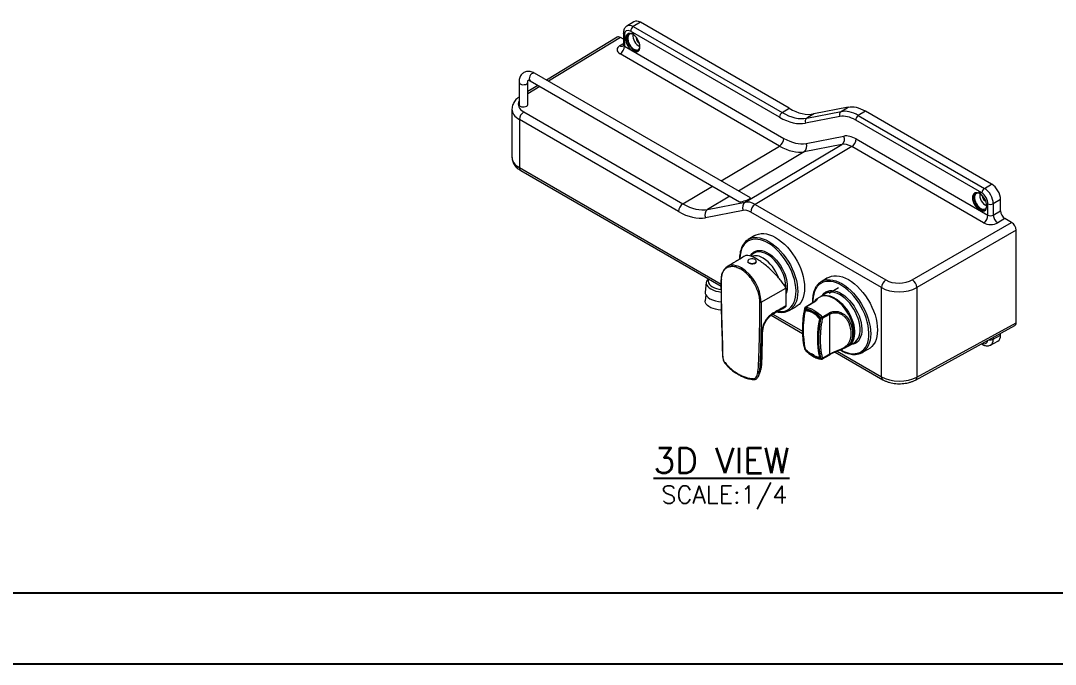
# Model space of a CAD drawing. Extents: x 14808 to 20058, y -13198 to -11680.
# Drawn here: x 18797.6 to 19003.3, y -13122.5 to -12994.7 of the extents above; entities that cross this region are included whole.
import ezdxf

# ---------------------------------------------------------------- set-up
doc = ezdxf.new("R2010")
doc.units = 0
doc.header["$LTSCALE"] = 7
doc.header["$MEASUREMENT"] = 0
doc.layers.get('0').update_dxf_attribs({"color": 2, "linetype": 'CONTINUOUS'})
doc.layers.add('D', color=2, linetype='CONTINUOUS')
doc.layers.add('TXT', color=4, linetype='CONTINUOUS')
doc.styles.add('GHS', font='romans', dxfattribs={"bigfont": 'ghs'})

# ---------------------------------------------------------------- blocks, each defined once
blk = doc.blocks.new('BORDER')
blk.add_line((0, 0), (1, 0))
blk = doc.blocks.new('A$C59467D83')
at = {"color": 7, "linetype": 'Continuous', "lineweight": 15}
for p, q in [((24.25, 71.9), (22.85, 71.04)), ((53.17, 52.94), (23.59, 70.01)), ((25.52, 71.78), (24.12, 70.93)), ((24.12, 70.93), (53.69, 53.86)), ((55.1, 54.7), (25.52, 71.78)), ((20.91, 68.83), (6.87, 60.29)), ((22.14, 68.43), (21.54, 68.77)), ((22.14, 69.61), (22.14, 67.35)), ((22.36, 69.3), (22.36, 67.03)), ((23.88, 69.66), (23.88, 69.46)), ((24.12, 69.39), (23.89, 69.47)), ((24.06, 69.66), (23.97, 69.71)), ((24.12, 69.39), (24.12, 69.59)), ((24.12, 69.39), (24.15, 69.41)), ((24.15, 69.31), (24.15, 69.51)), ((24.72, 68.59), (24.72, 68.77)), ((22.36, 67.03), (54.05, 48.73)), ((53.18, 47.21), (21.48, 65.51)), ((1.4, 59.89), (1.4, 55.36)), ((3.15, 55.38), (3.15, 59.89)), ((3.6, 60.16), (45.22, 36.13)), ((47.39, 36.9), (4.48, 61.67)), ((5.16, 59.26), (3.15, 58.03)), ((0, 54.52), (0, 44.96)), ((1.4, 55.42), (1.39, 55.39)), ((2.34, 54), (33.97, 35.74)), ((3.16, 55.4), (3.15, 55.42)), ((53.69, 53.86), (55.1, 54.7)), ((58.59, 52.74), (65.41, 54.05)), ((60.01, 53.59), (58.59, 52.74)), ((66.83, 54.9), (60.01, 53.59)), ((65.41, 54.05), (66.83, 54.9)), ((70.26, 54.12), (68.84, 53.27)), ((95.35, 39.64), (70.26, 54.12)), ((33.1, 34.21), (1.47, 52.47)), ((1.47, 52.47), (1.47, 42.93)), ((65.18, 53.07), (58.36, 51.76)), ((93.38, 37.89), (68.32, 52.36)), ((68.84, 53.27), (93.91, 38.81)), ((46.36, 36.06), (65.57, 47.54)), ((65.57, 47.54), (58.09, 46.09)), ((58.47, 47.73), (65.96, 49.17)), ((68.41, 48.61), (94.62, 33.48)), ((67.54, 47.09), (48.32, 35.62)), ((93.75, 31.96), (67.54, 47.09)), ((1.73, 42.36), (41.58, 19.35)), ((93.91, 38.81), (95.35, 39.64)), ((92.83, 38.03), (92.83, 37.83)), ((93.06, 37.75), (92.83, 37.83)), ((93, 38.03), (92.91, 38.08)), ((93.06, 37.96), (93.06, 37.75)), ((93.09, 37.77), (93.06, 37.75)), ((93.09, 37.68), (93.09, 37.88)), ((38.87, 34.62), (46.36, 36.06)), ((48.32, 35.62), (74.31, 20.61)), ((94.19, 36.22), (94.04, 36.31)), ((94.62, 33.48), (94.62, 35.75)), ((97.11, 36.58), (95.67, 35.74)), ((95.67, 35.74), (95.67, 33.5)), ((97.11, 34.33), (97.11, 36.58)), ((45.98, 34.43), (38.49, 32.98)), ((73.44, 19.09), (47.45, 34.09)), ((95.67, 33.5), (97.11, 34.33)), ((79.58, 20.63), (99.32, 32.03)), ((98, 32.8), (96.56, 31.97)), ((99.32, 32.03), (98, 32.8)), ((48.26, 29.43), (46.95, 28.63)), ((100.21, 30.5), (80.46, 19.1)), ((100.21, 12.13), (100.21, 30.5)), ((47.71, 25.58), (47.48, 25.32)), ((46.88, 24.31), (46.88, 24.24)), ((48.58, 24.26), (48.58, 24.31)), ((39.05, 20.82), (39, 20.39)), ((62.75, 21.06), (61.44, 20.26)), ((38.61, 20.11), (38.41, 18.17)), ((40.21, 19.09), (40.17, 19.06)), ((49.55, 16.2), (54.45, 18.98)), ((54.45, 18.98), (54.43, 15.46)), ((64.92, 19.02), (63.07, 17.93)), ((73.44, 1.39), (73.44, 19.09)), ((80.46, 19.1), (80.46, 1.32)), ((38.53, 17.64), (38.41, 16.45)), ((61.17, 17.22), (60.57, 16.87)), ((62.37, 17.92), (61.31, 17.3)), ((55.07, 14.55), (56.42, 15.29)), ((59.7, 15.98), (58.26, 15.15)), ((58.5, 14.66), (58.27, 14.53)), ((59.76, 16), (58.32, 15.17)), ((58.44, 14.67), (58.54, 14.66)), ((58.45, 14.68), (58.45, 14.68)), ((51.54, 13.61), (57.76, 10.01)), ((61.65, 13.25), (63.09, 14.08)), ((61.75, 13), (63.19, 13.83)), ((63.19, 5.86), (63.19, 13.83)), ((57.73, 10.99), (57.73, 10.44)), ((80.19, 0.74), (99.94, 11.55)), ((80.46, 1.32), (100.21, 12.13)), ((95.14, 7.69), (96.58, 8.48)), ((95.67, 8.84), (97.11, 9.63)), ((97.11, 9.63), (97.11, 10.01)), ((58.15, 6.93), (58.16, 6.9)), ((64.24, 6.27), (73.69, 0.81)), ((65.29, 6.7), (65.43, 6.6)), ((66.19, 7.12), (66.8, 7.47)), ((66.94, 7.55), (68.01, 8.16)), ((67.97, 8.14), (68.01, 8.16)), ((69.57, 6.18), (70.91, 6.92)), ((93.31, 7.92), (93.54, 7.79)), ((59.54, 5.86), (59.53, 5.86)), ((59.65, 5.92), (59.54, 5.86)), ((59.97, 5.71), (60.01, 5.58)), ((61.13, 5.21), (61.26, 5.29)), ((61.71, 4.92), (63.16, 5.76)), ((63.19, 5.86), (61.75, 5.03)), ((63.15, 5.75), (63.28, 5.82))]:
    blk.add_line(p, q, dxfattribs=at)
at = {"color": 8, "linetype": 'Continuous', "lineweight": 15}
for p, q in [((21.54, 68.77), (7.24, 60.08)), ((23.98, 69.71), (23.88, 69.66)), ((24.82, 68.64), (24.72, 68.59)), ((21.46, 67.15), (22.14, 67.56)), ((5.54, 59.04), (3.15, 57.59)), ((41.56, 40.27), (53.18, 47.21)), ((58.09, 46.09), (45, 38.28)), ((1.47, 42.93), (41.58, 19.77)), ((33.97, 35.74), (39.83, 39.24)), ((43.28, 37.25), (38.87, 34.62)), ((92.92, 38.08), (92.83, 38.03)), ((94.13, 36.37), (94.04, 36.31)), ((58.2, 14.52), (58.22, 14.64)), ((58.5, 14.66), (58.28, 14.54)), ((51.88, 13.83), (57.73, 10.45)), ((57.92, 12.38), (57.93, 12.58)), ((61.12, 12.89), (61.27, 12.98)), ((61.27, 12.95), (61.13, 12.87)), ((57.73, 10.45), (57.74, 10.45)), ((95.67, 9.22), (95.67, 8.84)), ((64.67, 6.45), (73.44, 1.39)), ((61.13, 5.22), (61.26, 5.29)), ((61.28, 5.26), (61.23, 5.27))]:
    blk.add_line(p, q, dxfattribs=at)
at = {"color": 7, "linetype": 'Continuous', "lineweight": 15, "flags": 128}
for points in [[(23.88, 69.46), (23.59, 69.56), (23.32, 69.59), (23.07, 69.53), (22.87, 69.39), (22.72, 69.18), (22.63, 68.9), (22.59, 68.58), (22.62, 68.22), (22.71, 67.84), (22.86, 67.46), (23.06, 67.08), (23.3, 66.74), (23.57, 66.44), (23.87, 66.2), (24.17, 66.03), (24.46, 65.93), (24.73, 65.92), (24.97, 65.98), (25.17, 66.12), (25.32, 66.34), (25.41, 66.61), (25.44, 66.94), (25.41, 67.3), (25.31, 67.68), (25.16, 68.07), (24.96, 68.44), (24.72, 68.78), (24.44, 69.07), (24.15, 69.31)], [(23.14, 69.55), (23.11, 69.52), (22.95, 69.31), (22.86, 69.04), (22.83, 68.71), (22.86, 68.35), (22.95, 67.97), (23.09, 67.59), (23.29, 67.22), (23.53, 66.88), (23.81, 66.58), (24.1, 66.34), (24.4, 66.17), (24.69, 66.07), (24.96, 66.05), (25.14, 66.09)], [(23.86, 69.47), (23.84, 69.48), (23.59, 69.49), (23.37, 69.41), (23.19, 69.26), (23.07, 69.04), (23.01, 68.77), (23.01, 68.44), (23.07, 68.09), (23.19, 67.73), (23.36, 67.38), (23.58, 67.05), (23.83, 66.76), (24.11, 66.53), (24.39, 66.37), (24.66, 66.29), (24.91, 66.28), (25.13, 66.36), (25.3, 66.51), (25.42, 66.73), (25.43, 66.75)], [(92.83, 37.83), (92.53, 37.93), (92.26, 37.95), (92.02, 37.89), (91.81, 37.75), (91.66, 37.54), (91.57, 37.27), (91.54, 36.95), (91.57, 36.59), (91.66, 36.21), (91.8, 35.82), (92, 35.45), (92.25, 35.11), (92.52, 34.81), (92.81, 34.57), (93.11, 34.4), (93.4, 34.3), (93.67, 34.28), (93.91, 34.35), (94.11, 34.49), (94.26, 34.7), (94.35, 34.98), (94.38, 35.3), (94.35, 35.67), (94.25, 36.05), (94.1, 36.43), (93.9, 36.8), (93.66, 37.14), (93.38, 37.44), (93.09, 37.68)], [(92.08, 37.92), (92.05, 37.88), (91.9, 37.67), (91.8, 37.4), (91.77, 37.08), (91.8, 36.72), (91.89, 36.34), (92.04, 35.96), (92.24, 35.58), (92.48, 35.24), (92.75, 34.94), (93.04, 34.7), (93.34, 34.53), (93.63, 34.44), (93.9, 34.42), (94.08, 34.46)], [(92.8, 37.84), (92.79, 37.84), (92.53, 37.85), (92.31, 37.78), (92.14, 37.63), (92.01, 37.41), (91.95, 37.13), (91.95, 36.81), (92.01, 36.46), (92.13, 36.1), (92.31, 35.74), (92.52, 35.41), (92.78, 35.13), (93.05, 34.9), (93.33, 34.74), (93.6, 34.65), (93.85, 34.65), (94.07, 34.72), (94.25, 34.88), (94.37, 35.1), (94.37, 35.12)], [(48.26, 29.43), (48.53, 29.57), (49, 29.74), (49.5, 29.83), (50.04, 29.83), (50.61, 29.76), (51.19, 29.6), (51.79, 29.36), (52.39, 29.05)], [(52.39, 29.05), (52.99, 28.67), (53.59, 28.21), (54.17, 27.7), (54.74, 27.12), (55.27, 26.49), (55.78, 25.82), (56.25, 25.11), (56.68, 24.37), (57.06, 23.61), (57.39, 22.83), (57.66, 22.05), (57.88, 21.28), (58.03, 20.51), (58.13, 19.77), (58.16, 19.06), (58.13, 18.38), (58.03, 17.74), (57.88, 17.16), (57.66, 16.63), (57.39, 16.17), (57.06, 15.77), (56.68, 15.45), (56.42, 15.29)], [(48.01, 23.88), (48.25, 23.96), (48.43, 24.08), (48.54, 24.22), (48.56, 24.38), (48.48, 24.53), (48.33, 24.66), (48.11, 24.76), (47.85, 24.81), (47.58, 24.8), (47.32, 24.75), (47.11, 24.65), (46.97, 24.52), (46.9, 24.36), (46.93, 24.21), (47.04, 24.06), (47.23, 23.95), (47.47, 23.88), (47.74, 23.85), (48.01, 23.88)], [(45.61, 23.02), (45.1, 23.28), (44.59, 23.45), (44.11, 23.54), (43.64, 23.55), (43.22, 23.46), (42.83, 23.29), (42.49, 23.04), (42.2, 22.71), (42.19, 22.7)], [(48.02, 23.85), (47.74, 23.82), (47.47, 23.85), (47.22, 23.92), (47.03, 24.04), (46.91, 24.18), (46.88, 24.31)], [(48.58, 24.31), (48.56, 24.2), (48.45, 24.05), (48.26, 23.93), (48.02, 23.85)], [(39.05, 20.81), (38.86, 20.63), (38.69, 20.39), (38.61, 20.12), (38.63, 19.85), (38.73, 19.58), (38.92, 19.31), (39.19, 19.06), (39.54, 18.83)], [(62.75, 21.06), (63.02, 21.2), (63.49, 21.37), (64, 21.46), (64.54, 21.46), (65.1, 21.39), (65.68, 21.23), (66.28, 21), (66.88, 20.68)], [(66.88, 20.68), (67.49, 20.3), (68.08, 19.85), (68.67, 19.33), (69.23, 18.75), (69.77, 18.13), (70.28, 17.45), (70.75, 16.74), (71.17, 16), (71.55, 15.24), (71.88, 14.47), (72.16, 13.69), (72.37, 12.91), (72.53, 12.15), (72.62, 11.4), (72.66, 10.69), (72.62, 10.01), (72.53, 9.37), (72.37, 8.79), (72.16, 8.26), (71.88, 7.8), (71.55, 7.41), (71.17, 7.08), (70.91, 6.92)], [(38.41, 18.17), (38.43, 17.92), (38.53, 17.64), (38.72, 17.37), (39, 17.12), (39.34, 16.89)], [(67.96, 10.05), (67.93, 10.64), (67.84, 11.26), (67.68, 11.9), (67.47, 12.55), (67.2, 13.19), (66.88, 13.82), (66.52, 14.42), (66.12, 14.99), (65.68, 15.52), (65.21, 16), (64.73, 16.43), (64.24, 16.79), (63.74, 17.07), (63.24, 17.29), (62.76, 17.42), (62.29, 17.48), (61.85, 17.45), (61.45, 17.35), (61.17, 17.22)], [(61.24, 17.26), (61.42, 17.36), (61.81, 17.5), (62.23, 17.57), (62.68, 17.55), (63.15, 17.46), (63.65, 17.28), (63.97, 17.13)], [(41.64, 14.62), (41.48, 14.63), (40.96, 14.69), (40.45, 14.79), (39.98, 14.93), (39.54, 15.1), (39.16, 15.31), (38.85, 15.55), (38.62, 15.8), (38.47, 16.07), (38.41, 16.33), (38.41, 16.45)], [(58.21, 14.9), (58.59, 14.86), (58.99, 14.75), (59.4, 14.59), (59.82, 14.38), (60.23, 14.12), (60.64, 13.8), (61.04, 13.44), (61.43, 13.04)], [(58.32, 15.17), (58.72, 15.12), (59.13, 15.02), (59.56, 14.85), (59.99, 14.63), (60.42, 14.36), (60.84, 14.03), (61.25, 13.66), (61.65, 13.25)], [(66.8, 7.47), (66.88, 7.53), (67.2, 7.79), (67.47, 8.12), (67.68, 8.52), (67.84, 8.98), (67.93, 9.49), (67.96, 10.05)], [(58.21, 6.83), (58.59, 6.43), (58.99, 6.08), (59.4, 5.76), (59.82, 5.5), (60.23, 5.28), (60.64, 5.12), (61.04, 5.02), (61.43, 4.97)]]:
    blk.add_lwpolyline(points, dxfattribs=at)
at = {"color": 8, "linetype": 'Continuous', "lineweight": 15, "flags": 128}
for points in [[(4.48, 61.67), (4.46, 61.68), (4.29, 61.71), (4.09, 61.65), (3.89, 61.52), (3.7, 61.32), (3.55, 61.07), (3.46, 60.81), (3.42, 60.56)], [(1.65, 59.54), (1.89, 59.44), (2.16, 59.39), (2.45, 59.4), (2.72, 59.46), (2.94, 59.57), (3.09, 59.71), (3.15, 59.87), (3.15, 59.89)], [(48.1, 29.02), (48.19, 29.03), (48.72, 29.03), (49.28, 28.96), (49.86, 28.8), (50.46, 28.57), (51.06, 28.26), (51.66, 27.88), (52.25, 27.42), (52.84, 26.91), (53.4, 26.33), (53.93, 25.71), (54.44, 25.04), (54.91, 24.33), (55.33, 23.6), (55.71, 22.84), (56.04, 22.07), (56.31, 21.29), (56.53, 20.52), (56.68, 19.75), (56.78, 19.01), (56.81, 18.3), (56.78, 17.63), (56.68, 16.99), (56.53, 16.41), (56.31, 15.89), (56.04, 15.43), (55.98, 15.34)], [(52.86, 14.36), (53.19, 14.33), (53.71, 14.34), (54.21, 14.44), (54.67, 14.61), (55.08, 14.86), (55.45, 15.19), (55.76, 15.59), (56.02, 16.06), (56.22, 16.58), (56.36, 17.17), (56.44, 17.8), (56.46, 18.48), (56.41, 19.19), (56.3, 19.92), (56.13, 20.68), (55.9, 21.44), (55.61, 22.21), (55.27, 22.96), (54.88, 23.7), (54.44, 24.42), (53.97, 25.1), (53.46, 25.75), (52.92, 26.34), (52.35, 26.88), (51.77, 27.36), (51.18, 27.77), (50.59, 28.12), (50, 28.38), (49.42, 28.57), (48.86, 28.68), (48.32, 28.71), (47.81, 28.66), (47.33, 28.53), (46.89, 28.31), (46.5, 28.02), (46.16, 27.66), (45.88, 27.23), (45.65, 26.73), (45.47, 26.17), (45.36, 25.56), (45.32, 24.91), (45.31, 24.81)], [(47.38, 25.37), (47.47, 25.55), (47.73, 25.88), (48.04, 26.15), (48.39, 26.34), (48.79, 26.46), (49.22, 26.49), (49.67, 26.44), (50.15, 26.31), (50.64, 26.1), (51.13, 25.81), (51.62, 25.46), (52.1, 25.04), (52.56, 24.56), (52.99, 24.03), (53.38, 23.46), (53.73, 22.86), (54.04, 22.24), (54.3, 21.61), (54.5, 20.97), (54.64, 20.34), (54.72, 19.74), (54.73, 19.16), (54.68, 18.62), (54.58, 18.13), (54.45, 17.79)], [(50.76, 25.69), (50.28, 25.93), (49.8, 26.1), (49.35, 26.18), (48.92, 26.18), (48.52, 26.11), (48.15, 25.95), (47.84, 25.71), (47.71, 25.58)], [(54.41, 18.87), (54.43, 19.32), (54.4, 19.89), (54.31, 20.49), (54.15, 21.11), (53.94, 21.73), (53.67, 22.35), (53.36, 22.95), (52.99, 23.52), (52.59, 24.06), (52.16, 24.56), (51.71, 25), (51.24, 25.38), (50.76, 25.69)], [(62.6, 20.65), (62.68, 20.66), (63.22, 20.67), (63.78, 20.59), (64.36, 20.44), (64.95, 20.2), (65.56, 19.89), (66.16, 19.51), (66.75, 19.06), (67.33, 18.54), (67.89, 17.97), (68.43, 17.34), (68.93, 16.67), (69.4, 15.96), (69.83, 15.23), (70.21, 14.47), (70.53, 13.7), (70.81, 12.92), (71.02, 12.15), (71.18, 11.39), (71.27, 10.65), (71.3, 9.93), (71.27, 9.26), (71.18, 8.63), (71.02, 8.05), (70.81, 7.52), (70.53, 7.06), (70.47, 6.98)], [(65.38, 6.72), (65.97, 6.41), (66.56, 6.18), (67.13, 6.03), (67.68, 5.96), (68.21, 5.98), (68.7, 6.07), (69.16, 6.24), (69.57, 6.49), (69.94, 6.82), (70.26, 7.22), (70.51, 7.69), (70.72, 8.22), (70.86, 8.8), (70.94, 9.43), (70.95, 10.11), (70.9, 10.82), (70.79, 11.55), (70.62, 12.31), (70.39, 13.07), (70.11, 13.84), (69.76, 14.6), (69.37, 15.34), (68.94, 16.05), (68.46, 16.74), (67.95, 17.38), (67.41, 17.97), (66.85, 18.51), (66.27, 18.99), (65.68, 19.41), (65.09, 19.75), (64.5, 20.02), (63.92, 20.21), (63.35, 20.32), (62.81, 20.34), (62.3, 20.29), (61.83, 20.16), (61.39, 19.94), (61, 19.65), (60.66, 19.29), (60.37, 18.86), (60.14, 18.36), (59.97, 17.8), (59.86, 17.19), (59.81, 16.54), (59.82, 16.09)], [(61.7, 17.53), (61.78, 17.64), (62.06, 17.97), (62.39, 18.23), (62.77, 18.41), (63.19, 18.51), (63.64, 18.53), (64.12, 18.46), (64.62, 18.32), (65.13, 18.1), (65.64, 17.8), (66.15, 17.44), (66.64, 17.01), (67.12, 16.52), (67.57, 15.98), (67.99, 15.39), (68.37, 14.77), (68.71, 14.13), (68.99, 13.47), (69.22, 12.81), (69.39, 12.16), (69.5, 11.51), (69.54, 10.9), (69.53, 10.31), (69.45, 9.77), (69.31, 9.29), (69.11, 8.86), (68.85, 8.49), (68.54, 8.2), (68.19, 7.98), (67.79, 7.84), (67.35, 7.78), (67.33, 7.78)], [(68.01, 8.16), (68.28, 8.34), (68.57, 8.64), (68.81, 9.01), (69, 9.44), (69.12, 9.93), (69.19, 10.46), (69.19, 11.04), (69.12, 11.65), (69, 12.28), (68.81, 12.93), (68.57, 13.57), (68.28, 14.21), (67.94, 14.83), (67.55, 15.42), (67.13, 15.98), (66.67, 16.48), (66.2, 16.94), (65.71, 17.33), (65.21, 17.66), (64.71, 17.91), (64.21, 18.08), (63.74, 18.18), (63.29, 18.19), (62.86, 18.13), (62.48, 17.98), (62.37, 17.92)], [(63.97, 17.13), (64.14, 17.03), (64.64, 16.71), (65.13, 16.32), (65.61, 15.86), (66.06, 15.36), (66.48, 14.8), (66.87, 14.21), (67.21, 13.6), (67.5, 12.96), (67.74, 12.32), (67.93, 11.67), (68.05, 11.04), (68.11, 10.43), (68.11, 9.86), (68.11, 9.81)], [(58.27, 14.51), (58.26, 14.51), (58.26, 14.51), (58.26, 14.51), (58.26, 14.52), (58.26, 14.52)], [(58.22, 6.97), (58.24, 6.96), (58.24, 6.96)], [(59.94, 5.72), (59.88, 5.75), (59.82, 5.78)]]:
    blk.add_lwpolyline(points, dxfattribs=at)
at = {"color": 7, "linetype": 'Continuous', "lineweight": 15}
for centre, radius, start, end in [((24.75, 69.96), 1.15, 123.074, 177.359), ((26.53, 69.2), 2.5, 175.1381, 244.0497), ((25.83, 68.62), 1.11, 181.7705, 242.8522), ((20.43, 67.12), 1.92, 303.074, 357.359), ((3.39, 52.38), 1.92, 123.074, 177.359), ((54.32, 52.89), 1.15, 123.074, 177.359), ((65.89, 53.43), 0.786, 126.9966, 206.7097), ((59.06, 52.11), 0.786, 126.9966, 206.7097), ((69.47, 52.31), 1.15, 123.074, 177.359), ((52.13, 48.82), 1.92, 303.074, 357.359), ((57.3, 47.14), 1.31, 306.9966, 26.7097), ((64.79, 48.58), 1.31, 306.9966, 26.7097), ((66.49, 48.7), 1.92, 303.074, 357.359), ((95.47, 37.57), 2.5, 175.1381, 244.0497), ((94.54, 37.84), 1.15, 123.074, 177.359), ((94.62, 37.25), 1.11, 176.9344, 238.436), ((35.02, 34.12), 1.92, 123.074, 177.359), ((47.15, 35.02), 1.31, 126.9966, 206.7097), ((49.37, 34), 1.92, 123.074, 177.359), ((95.15, 36.77), 1.15, 242.6452, 296.9219), ((39.66, 33.57), 1.31, 126.9966, 206.7097), ((92.7, 33.57), 1.92, 303.074, 357.359), ((97.64, 33.61), 1.97, 183.2901, 236.7099), ((48.42, 26.19), 2.84, 96.4313, 146.8129), ((41, 15.81), 8.55, 2.6055, 57.3945), ((62.91, 17.83), 2.84, 96.4313, 146.8129), ((75.36, 19), 1.92, 123.074, 177.359), ((78.5, 18.99), 1.97, 3.2901, 56.7099), ((40.33, 20.48), 1.33, 183.9698, 247.8291), ((42.09, 23.58), 5.39, 241.7927, 264.6787), ((42.05, 23.34), 4.66, 241.5262, 264.3055), ((41.92, 21.71), 5.46, 241.8691, 266.8151), ((53.7, 17.05), 2.85, 272.4902, 323.2071), ((77.3, 10.7), 19.42, 168.6395, 191.3605), ((77.33, 10.68), 19.44, 168.6395, 191.3605), ((58.48, 14.94), 0.276, 124.6919, 188.3097), ((58.29, 14.51), 0.025, 119.9973, 169.794), ((58.3, 14.51), 0.0283, 129.0639, 192.5813), ((57.47, 9.93), 4.93, 40.3501, 79.6554), ((59, 9.47), 9.02, 12.7117, 47.2829), ((77.15, 10.63), 19.32, 174.8177, 185.7505), ((80.16, 9.05), 19.44, 168.6395, 191.3605), ((80.17, 9.05), 19.42, 168.6395, 191.3605), ((61.15, 12.83), 0.0655, 114.518, 142.3302), ((61.12, 12.92), 0.0494, 241.1333, 282.9532), ((61.09, 12.87), 0.0388, 2.7952, 42.6961), ((62.06, 12.57), 0.787, 121.0075, 143.268), ((77.23, 10.62), 19.45, 179.1913, 180.8087), ((65.46, 9.76), 2.65, 302.5209, 1.1315), ((58.29, 6.86), 0.025, 192.8047, 226.5164), ((58.27, 6.86), 0.014, 194.2339, 242.6723), ((58.27, 6.85), 0.00339, 148.3245, 212.2056), ((62.12, 9.93), 4.93, 220.35, 259.6553), ((68.19, 8.68), 2.85, 272.4902, 323.2071), ((72.19, 9.08), 13.09, 193.6156, 194.17), ((59.48, 6.03), 0.0322, 244.3892, 310.5574), ((59.51, 6.01), 0.00878, 185.738, 236.3419), ((72.19, 9.07), 13.05, 193.6153, 194.2572), ((72.7, 8.78), 13.09, 193.6156, 194.17), ((61.11, 5.25), 0.0325, 244.2986, 309.9106), ((61.11, 5.23), 0.025, 263.3425, 299.9973), ((61.36, 5.14), 0.148, 125.6079, 209.1523)]:
    blk.add_arc(centre, radius, start, end, dxfattribs=at)
at = {"color": 8, "linetype": 'Continuous', "lineweight": 15}
for centre, radius, start, end in [((22.5, 69.64), 0.37, 185.0883, 246.2547), ((21.83, 67.64), 0.607, 233.3013, 296.9899), ((1.82, 59.92), 0.421, 184.2032, 247.1479), ((3.84, 60.5), 0.421, 172.8534, 235.8344), ((2.08, 42.87), 0.617, 173.7475, 234.9403), ((48.45, 22.87), 2.54, 54.8644, 108.2104), ((45.84, 18.61), 7.53, 19.2004, 57.2831), ((58.28, 14.53), 0.00914, 86.3889, 119.4303), ((58.46, 14.78), 0.103, 178.3597, 259.0612), ((58.03, 12.73), 0.174, 236.765, 257.7544), ((57.84, 11), 0.112, 181.4614, 239.3692), ((57.84, 10.45), 0.115, 182.8284, 238.659), ((58.01, 8.8), 0.126, 235.3503, 256.3397), ((95.15, 9.9), 1.19, 254.7993, 296.442), ((58.24, 6.82), 0.033, 158.819, 215.3708), ((93.7, 8.04), 0.301, 193.2203, 238.2953), ((59.95, 5.76), 0.0117, 193.7034, 242.0672), ((59.99, 5.71), 0.0141, 194.4762, 242.5532), ((61.11, 5.22), 0.0193, 207.1185, 261.5587), ((61.12, 5.22), 0.0125, 305.4111, 5.9011), ((61.58, 5.06), 0.175, 208.3348, 265.2669), ((74.05, 1.32), 0.617, 173.7499, 234.9143), ((79.84, 1.26), 0.624, 304.0201, 5.7217)]:
    blk.add_arc(centre, radius, start, end, dxfattribs=at)
at = {"color": 7, "linetype": 'Continuous', "lineweight": 15}
for centre, major_axis, ratio, start_param, end_param in [((25.52, 69.74), (-1.25, 2.17), 0.577283, 5.497954, 6.296274), ((23.59, 68.59), (-0.88, 1.52), 0.577283, 5.497954, 7.068579), ((21.54, 67.75), (-0.63, 1.08), 0.577283, 5.497954, 6.296274), ((23.97, 69.61), (-0.063, 0.108), 0.577206, 5.498021, 7.068512), ((-100.63, -1.59), (176.33, 98.31), 0.009997, 0.779318, 0.781192), ((24.06, 69.56), (-0.062, 0.108), 0.577557, 3.927224, 5.497716), ((22.9, 66.35), (2, 0.02), 0.584795, 2.362567, 3.920273), ((2.27, 55.49), (0.9, 0.01), 0.584795, 2.898624, 3.920273), ((2.27, 55.49), (0.9, 0.01), 0.584795, 3.920273, 6.512719), ((53.7, 64.07), (-6.24, 10.83), 0.577664, 2.356901, 2.944852), ((55.1, 64.91), (-6.25, 10.83), 0.577352, 2.35638, 2.94433), ((68.85, 46.13), (-4.38, 7.57), 0.576905, 5.497229, 6.08518), ((70.26, 46.97), (-4.37, 7.58), 0.577352, 5.497972, 6.085923), ((53.17, 63.76), (-6.62, 11.48), 0.577352, 2.35638, 2.94433), ((68.32, 45.83), (-4, 6.93), 0.577352, 5.497972, 6.085923), ((54.05, 57.92), (-5.62, 9.74), 0.577352, 2.35638, 2.94433), ((67.52, 43), (-2.48, 4.34), 0.578648, 5.500152, 6.088103), ((68.41, 43.51), (-3.12, 5.41), 0.577352, 5.497972, 6.085923), ((53.17, 57.41), (-6.27, 10.82), 0.57683, 2.355513, 2.943464), ((95.35, 37.6), (-1.25, 2.17), 0.57748, 3.927158, 5.497783), ((92.91, 37.98), (-0.063, 0.108), 0.577206, 5.498021, 7.068512), ((-31.69, -33.22), (176.33, 98.31), 0.009997, 0.779318, 0.781192), ((93, 37.93), (-0.062, 0.108), 0.577557, 3.927224, 5.497716), ((93.38, 36.46), (-0.87, 1.52), 0.57748, 3.927158, 5.497783), ((93.91, 36.77), (-1.25, 2.17), 0.572887, 3.927157, 5.497782), ((33.98, 45.95), (-6.23, 10.84), 0.577871, 2.357249, 2.9452), ((46.25, 36.55), (1.14, 0.37), 0.17108, 3.057933, 6.672028), ((48.33, 31.54), (-2.52, 4.32), 0.576044, 5.495811, 6.083762), ((33.09, 45.44), (-6.87, 11.91), 0.577352, 2.35638, 2.94433), ((47.45, 31.03), (-1.87, 3.25), 0.577352, 5.497972, 6.085923), ((95.15, 33.81), (0.75, 0.023), 0.597066, 3.908286, 5.465992), ((98, 33.82), (-0.62, 1.08), 0.57748, 0.785565, 2.35619), ((95.16, 32.79), (2, 0.02), 0.584795, 3.920273, 5.47798), ((99.32, 31.01), (-0.62, 1.08), 0.57748, 3.927158, 5.497783), ((76.96, 22.18), (3.75, 0.04), 0.584795, 3.920273, 5.47798), ((76.97, 21.17), (5, 0.04), 0.582928, 3.921985, 5.479692), ((99.32, 12.64), (-0.63, 1.08), 0.577283, 3.128504, 3.926986), ((95.35, 10.65), (-1.25, 2.17), 0.577283, 3.128504, 3.926986), ((76.97, 3.39), (5, -0.04), 0.571592, 3.931803, 5.48951)]:
    blk.add_ellipse(centre, major_axis=major_axis, ratio=ratio, start_param=start_param, end_param=end_param, dxfattribs=at)
at = {"color": 8, "linetype": 'Continuous', "lineweight": 15}
for centre, major_axis, ratio, start_param, end_param in [((24.12, 68.89), (-1.26, 2.16), 0.577325, 5.494028, 6.291971), ((22.89, 67.36), (0.75, 0.023), 0.597066, 3.122887, 3.908286), ((4.99, 55.57), (3.75, 0.04), 0.584795, 2.844639, 3.920273), ((5, 54.55), (5, 0.04), 0.582928, 3.136304, 3.921985), ((5, 44.93), (5, -0.04), 0.571592, 3.146405, 3.931803), ((93.38, 9.56), (-0.88, 1.52), 0.577283, 2.485093, 3.771914), ((93.91, 9.87), (-1.24, 2.17), 0.577324, 3.13557, 3.930912)]:
    blk.add_ellipse(centre, major_axis=major_axis, ratio=ratio, start_param=start_param, end_param=end_param, dxfattribs=at)
at = {"color": 7, "linetype": 'Continuous', "lineweight": 15}
for points, knots in [([(22.85, 71.03), (22.81, 71.01), (22.67, 70.93), (22.49, 70.74), (22.31, 70.47), (22.2, 70.16), (22.14, 69.86), (22.14, 69.67), (22.14, 69.61)], [0, 0, 0, 0, 0.090547, 0.284404, 0.476744, 0.674223, 0.881867, 1, 1, 1, 1]), ([(22.13, 67.34), (22.13, 67.33), (22.14, 67.25), (22.1, 67.14), (22.05, 67.06), (22.05, 67.06), (22.05, 67.06)], [0, 0, 0, 0, 0.129165, 0.519555, 0.834361, 1, 1, 1, 1]), ([(4.48, 61.67), (4.4, 61.71), (4.19, 61.83), (3.84, 61.96), (3.44, 62.03), (3.07, 62.03), (2.7, 61.96), (2.36, 61.82), (2.06, 61.6), (1.81, 61.33), (1.62, 61.01), (1.49, 60.65), (1.41, 60.27), (1.4, 60.01), (1.4, 59.89)], [0, 0, 0, 0, 0.055548, 0.156809, 0.244515, 0.328386, 0.409477, 0.496663, 0.580927, 0.663873, 0.747416, 0.83357, 0.92368, 1, 1, 1, 1]), ([(3.15, 59.89), (3.15, 59.93), (3.15, 60.04), (3.18, 60.18), (3.22, 60.26), (3.23, 60.27), (3.23, 60.28)], [0, 0, 0, 0, 0.15541, 0.446724, 0.740355, 1, 1, 1, 1]), ([(3.23, 60.28), (3.23, 60.28), (3.22, 60.28), (3.27, 60.28), (3.39, 60.26), (3.51, 60.21), (3.59, 60.16), (3.6, 60.16)], [0, 0, 0, 0, 0.168508, 0.433943, 0.684633, 0.933899, 1, 1, 1, 1]), ([(1.4, 56.95), (1.25, 56.84), (0.97, 56.63), (0.63, 56.26), (0.37, 55.88), (0.16, 55.46), (0.04, 55.02), (-0.01, 54.7), (0, 54.53), (0, 54.52)], [0, 0, 0, 0, 0.1836981, 0.349276, 0.5090175, 0.6634335, 0.8300303, 0.9908432, 1, 1, 1, 1]), ([(0.01, 44.95), (0.01, 44.82), (0.02, 44.55), (0.13, 44.14), (0.31, 43.73), (0.55, 43.35), (0.87, 42.99), (1.25, 42.65), (1.56, 42.46), (1.73, 42.36)], [0, 0, 0, 0, 0.120361, 0.257513, 0.395274, 0.536026, 0.681694, 0.833271, 1, 1, 1, 1]), ([(45.99, 27.7), (45.91, 27.57), (45.73, 27.29), (45.53, 26.8), (45.38, 26.25), (45.28, 25.65), (45.24, 25.14), (45.25, 24.83), (45.25, 24.74)], [0, 0, 0, 0, 0.168407, 0.355689, 0.544235, 0.733689, 0.923665, 1, 1, 1, 1]), ([(46.34, 25.39), (45.72, 25.02), (44.54, 24.32), (43.36, 23.61), (42.8, 23.28)], [0, 0, 0, 0, 0.529191, 1, 1, 1, 1]), ([(54.45, 18.98), (54.32, 19.21), (54.06, 19.67), (53.51, 20.43), (52.85, 21.23), (52.09, 22.05), (51.25, 22.85), (50.36, 23.61), (49.46, 24.28), (48.6, 24.83), (47.82, 25.23), (47.16, 25.45), (46.65, 25.52), (46.45, 25.43), (46.35, 25.38)], [0, 0, 0, 0, 0.0841695, 0.1683369, 0.2524961, 0.336645, 0.4207767, 0.5048924, 0.5889942, 0.6730868, 0.7571794, 0.8412812, 0.9253969, 1, 1, 1, 1]), ([(42.25, 22.76), (42.21, 22.71), (42.04, 22.52), (41.82, 22.06), (41.62, 21.41), (41.59, 20.9), (41.58, 20.65)], [0, 0, 0, 0, 0.096906, 0.398693, 0.699807, 1, 1, 1, 1]), ([(41.61, 20.59), (41.62, 20.9), (41.66, 21.53), (41.94, 22.29), (42.38, 22.87), (42.98, 23.24), (43.71, 23.37), (44.55, 23.25), (45.13, 22.95), (45.43, 22.81)], [0, 0, 0, 0, 0.140013, 0.280029, 0.420043, 0.560055, 0.706709, 0.853366, 1, 1, 1, 1]), ([(45.61, 23.02), (45.6, 23.01), (45.57, 22.99), (45.52, 22.95), (45.47, 22.9), (45.44, 22.85), (45.43, 22.82), (45.43, 22.81)], [0, 0, 0, 0, 0.1662378, 0.4276836, 0.7106598, 0.8513965, 1, 1, 1, 1]), ([(49.27, 16.16), (49.25, 16.5), (49.21, 17.17), (48.93, 18.26), (48.49, 19.35), (47.89, 20.41), (47.15, 21.38), (46.31, 22.23), (45.72, 22.61), (45.43, 22.81)], [0, 0, 0, 0, 0.140013, 0.280029, 0.420043, 0.560055, 0.706709, 0.853366, 1, 1, 1, 1]), ([(48.51, 24.14), (48.5, 24.11), (48.47, 24.01), (48.32, 23.89), (48.1, 23.8), (47.83, 23.77), (47.56, 23.79), (47.32, 23.85), (47.2, 23.91), (47.16, 23.94)], [0, 0, 0, 0, 0.099759, 0.258663, 0.415912, 0.572771, 0.730909, 0.8899, 1, 1, 1, 1]), ([(41.68, 20.75), (41.65, 20.73), (41.61, 20.71), (41.58, 20.66), (41.58, 20.62), (41.6, 20.6), (41.61, 20.59)], [0, 0, 0, 0, 0.318621, 0.59279, 0.790291, 1, 1, 1, 1]), ([(41.58, 20.65), (41.58, 20.21), (41.58, 19.38), (41.59, 18.21), (41.6, 17.17), (41.61, 16.27), (41.62, 15.51), (41.64, 14.87), (41.65, 14.26), (41.66, 13.58), (41.68, 12.76), (41.71, 11.8), (41.74, 10.69), (41.78, 9.44), (41.85, 8.05), (41.85, 7.03), (41.85, 6.5)], [0, 0, 0, 0, 0.094165, 0.178253, 0.252265, 0.3162, 0.370059, 0.413842, 0.452488, 0.500343, 0.558321, 0.626422, 0.704646, 0.792992, 0.891463, 1, 1, 1, 1]), ([(41.86, 6.45), (41.86, 7.05), (41.86, 8.27), (41.78, 10.04), (41.73, 11.81), (41.67, 14.16), (41.62, 17.1), (41.61, 19.42), (41.61, 20.59)], [0, 0, 0, 0, 0.124945, 0.249953, 0.374962, 0.49997, 0.749985, 1, 1, 1, 1]), ([(60.49, 19.33), (60.4, 19.2), (60.23, 18.92), (60.03, 18.43), (59.87, 17.88), (59.77, 17.28), (59.73, 16.66), (59.74, 16.23), (59.75, 16.02)], [0, 0, 0, 0, 0.1529971, 0.3231416, 0.4944353, 0.6665532, 0.8391459, 1, 1, 1, 1]), ([(60.47, 16.56), (60.44, 16.52), (60.36, 16.44), (60.11, 16.23), (59.84, 16.07), (59.71, 15.99)], [0, 0, 0, 0, 0.290417, 0.642913, 1, 1, 1, 1]), ([(60.31, 16.59), (60.27, 16.55), (60.19, 16.45), (60.11, 16.3), (60.07, 16.22)], [0, 0, 0, 0, 0.475472, 1, 1, 1, 1]), ([(60.31, 16.6), (60.34, 16.64), (60.41, 16.73), (60.5, 16.82), (60.55, 16.85), (60.57, 16.86)], [0, 0, 0, 0, 0.3244121, 0.692754, 1, 1, 1, 1]), ([(48.89, 2.39), (48.95, 2.96), (49.05, 4.12), (49.09, 5.81), (49.15, 7.53), (49.21, 9.81), (49.26, 12.69), (49.26, 15), (49.27, 16.16)], [0, 0, 0, 0, 0.124945, 0.249953, 0.374962, 0.49997, 0.749985, 1, 1, 1, 1]), ([(48.97, 1.46), (49.08, 1.69), (49.27, 2.13), (49.5, 2.87), (49.69, 3.66), (49.69, 4.54), (49.71, 5.43), (49.74, 6.4), (49.76, 7.35), (49.78, 8.19), (49.79, 8.9), (49.81, 9.57), (49.82, 10.28), (49.89, 10.96), (50.05, 11.56), (50.24, 12.01), (50.48, 12.46), (50.79, 12.9), (51.18, 13.34), (51.74, 13.79), (52.45, 14.15), (53.34, 14.68), (53.98, 15.04), (54.32, 15.23)], [0, 0, 0, 0, 0.041721, 0.078491, 0.137773, 0.192341, 0.251703, 0.316811, 0.382713, 0.438367, 0.483398, 0.522736, 0.570251, 0.623817, 0.650043, 0.676533, 0.70337, 0.730707, 0.762108, 0.799191, 0.856731, 0.923614, 1, 1, 1, 1]), ([(49.55, 16.2), (49.55, 15.54), (49.54, 14.21), (49.52, 12.23), (49.49, 10.25), (49.45, 8.29), (49.38, 6.32), (49.33, 4.38), (49.23, 3.06), (49.17, 2.4)], [0, 0, 0, 0, 0.142867, 0.285735, 0.428603, 0.571471, 0.714338, 0.857206, 1, 1, 1, 1]), ([(54.43, 15.46), (54.21, 15.34), (53.77, 15.1), (53.12, 14.73), (52.48, 14.36), (51.84, 14.01), (51.27, 13.61), (50.82, 13.14), (50.48, 12.69), (50.18, 12.2), (49.94, 11.69), (49.77, 11.18), (49.67, 10.68), (49.64, 10.21), (49.59, 9.28), (49.58, 7.92), (49.52, 6.46), (49.48, 5.37), (49.46, 4.65), (49.44, 3.93), (49.41, 3.21), (49.25, 2.67), (49.17, 2.4)], [0, 0, 0, 0, 0.050029, 0.10006, 0.150091, 0.200122, 0.249976, 0.281199, 0.312423, 0.343646, 0.37487, 0.406095, 0.437316, 0.468577, 0.499843, 0.62492, 0.749998, 0.800029, 0.850059, 0.90009, 0.950056, 1, 1, 1, 1]), ([(49.55, 16.2), (49.52, 16.19), (49.48, 16.17), (49.4, 16.15), (49.33, 16.15), (49.29, 16.16), (49.27, 16.16)], [0, 0, 0, 0, 0.318621, 0.59279, 0.790291, 1, 1, 1, 1]), ([(54.43, 15.46), (54.42, 15.42), (54.42, 15.34), (54.37, 15.26), (54.33, 15.24), (54.32, 15.24)], [0, 0, 0, 0, 0.39888, 0.798292, 1, 1, 1, 1]), ([(58.15, 14.99), (58.03, 14.3), (57.8, 12.93), (57.75, 11.64), (57.73, 10.99)], [0, 0, 0, 0, 0.499944, 1, 1, 1, 1]), ([(58.21, 14.9), (58.09, 14.22), (57.86, 12.85), (57.81, 11.55), (57.78, 10.9)], [0, 0, 0, 0, 0.494031, 1, 1, 1, 1]), ([(58.24, 15.14), (58.22, 15.12), (58.18, 15.08), (58.16, 15.03), (58.15, 15), (58.15, 14.99)], [0, 0, 0, 0, 0.516094, 0.866671, 1, 1, 1, 1]), ([(58.22, 14.64), (58.23, 14.66), (58.24, 14.7), (58.27, 14.75), (58.31, 14.78), (58.34, 14.78), (58.36, 14.78)], [0, 0, 0, 0, 0.257037, 0.508526, 0.755543, 1, 1, 1, 1]), ([(58.22, 14.64), (58.23, 14.64), (58.24, 14.63), (58.26, 14.62), (58.28, 14.61), (58.31, 14.61), (58.34, 14.6), (58.37, 14.6), (58.39, 14.61), (58.4, 14.61)], [0, 0, 0, 0, 0.119094, 0.245404, 0.376585, 0.509661, 0.64139, 0.76872, 1, 1, 1, 1]), ([(58.25, 15.14), (58.26, 15.15), (58.28, 15.17), (58.31, 15.17), (58.32, 15.17)], [0, 0, 0, 0, 0.5, 1, 1, 1, 1]), ([(61.1, 12.87), (60.94, 13.06), (60.64, 13.44), (60.12, 13.88), (59.57, 14.22), (58.94, 14.47), (58.51, 14.49), (58.27, 14.51)], [0, 0, 0, 0, 0.186513, 0.378345, 0.565051, 0.757256, 1, 1, 1, 1]), ([(58.28, 14.54), (58.52, 14.52), (58.95, 14.49), (59.58, 14.25), (60.13, 13.91), (60.65, 13.46), (60.96, 13.09), (61.12, 12.89)], [0, 0, 0, 0, 0.242727, 0.429461, 0.621666, 0.808156, 1, 1, 1, 1]), ([(58.54, 14.66), (58.6, 14.65), (58.78, 14.63), (59.11, 14.53), (59.51, 14.37), (59.91, 14.15), (60.22, 13.95), (60.38, 13.82), (60.42, 13.79)], [0, 0, 0, 0, 0.098011, 0.31182, 0.524354, 0.735863, 0.946174, 1, 1, 1, 1]), ([(52.67, 14.29), (52.76, 14.27), (53.04, 14.2), (53.4, 14.17), (53.66, 14.19), (53.75, 14.19)], [0, 0, 0, 0, 0.246974, 0.745794, 1, 1, 1, 1]), ([(60.42, 13.79), (60.51, 13.71), (60.74, 13.54), (61.01, 13.29), (61.17, 13.11), (61.22, 13.06)], [0, 0, 0, 0, 0.355529, 0.826106, 1, 1, 1, 1]), ([(61.27, 12.9), (61.22, 12.62), (61.13, 12.12), (61.05, 11.48), (60.99, 10.99), (60.96, 10.57), (60.93, 10.17), (60.91, 9.77), (60.89, 9.37), (60.88, 8.97), (60.89, 8.58), (60.9, 8.2), (60.91, 7.83), (60.93, 7.48), (60.97, 7.09), (61.02, 6.61), (61.11, 5.96), (61.21, 5.5), (61.27, 5.24)], [0, 0, 0, 0, 0.101071, 0.178665, 0.233433, 0.282106, 0.331994, 0.382738, 0.433515, 0.484293, 0.535073, 0.585855, 0.635473, 0.681876, 0.727152, 0.792531, 0.88348, 1, 1, 1, 1]), ([(61.31, 12.85), (61.28, 12.65), (61.21, 12.23), (61.12, 11.62), (61.05, 11.01), (60.99, 10.4), (60.95, 9.79), (60.92, 8.9), (60.94, 7.76), (61.07, 6.42), (61.23, 5.59), (61.31, 5.18)], [0, 0, 0, 0, 0.073472, 0.147476, 0.222013, 0.297084, 0.372689, 0.44883, 0.635191, 0.818909, 1, 1, 1, 1]), ([(61.43, 4.97), (61.31, 5.56), (61.06, 6.75), (60.97, 8.74), (61.06, 10.84), (61.31, 12.32), (61.43, 13.04)], [0, 0, 0, 0, 0.246314, 0.498612, 0.75232, 1, 1, 1, 1]), ([(61.22, 13.07), (61.23, 13.06), (61.25, 13.03), (61.26, 12.99), (61.27, 12.95), (61.27, 12.92), (61.27, 12.91)], [0, 0, 0, 0, 0.251201, 0.498691, 0.747503, 1, 1, 1, 1]), ([(61.23, 13.12), (61.25, 13.1), (61.28, 13.07), (61.31, 13), (61.32, 12.92), (61.32, 12.88), (61.31, 12.85)], [0, 0, 0, 0, 0.244636, 0.491428, 0.742846, 1, 1, 1, 1]), ([(61.75, 5.03), (61.7, 5.29), (61.58, 5.79), (61.46, 6.57), (61.39, 7.33), (61.34, 8.05), (61.33, 8.76), (61.34, 9.48), (61.38, 10.24), (61.46, 11.09), (61.58, 12.02), (61.7, 12.67), (61.75, 13)], [0, 0, 0, 0, 0.110034, 0.219991, 0.319775, 0.409174, 0.498613, 0.58671, 0.674767, 0.775108, 0.887513, 1, 1, 1, 1]), ([(61.75, 13), (61.73, 13), (61.69, 12.99), (61.6, 12.99), (61.5, 13.01), (61.45, 13.03), (61.43, 13.04)], [0, 0, 0, 0, 0.240876, 0.493241, 0.749862, 1, 1, 1, 1]), ([(61.73, 13.13), (61.73, 13.11), (61.75, 13.06), (61.75, 13.02), (61.75, 13)], [0, 0, 0, 0, 0.5, 1, 1, 1, 1]), ([(63.09, 14.08), (63.17, 14.12), (63.33, 14.2), (63.72, 14.33), (64.27, 14.41), (64.88, 14.33), (65.35, 14.16), (65.68, 14), (65.96, 13.82), (66.21, 13.62), (66.46, 13.38), (66.71, 13.08), (66.96, 12.71), (67.15, 12.34), (67.31, 11.97), (67.42, 11.66), (67.51, 11.35), (67.6, 10.98), (67.68, 10.48), (67.69, 10.11), (67.7, 9.9)], [0, 0, 0, 0, 0.041058, 0.082137, 0.175431, 0.270306, 0.319239, 0.369333, 0.408068, 0.448079, 0.489627, 0.540481, 0.59652, 0.65974, 0.703072, 0.750206, 0.789626, 0.833451, 0.905358, 1, 1, 1, 1]), ([(63.09, 14.08), (63.1, 14.06), (63.13, 14.02), (63.17, 13.96), (63.19, 13.89), (63.19, 13.85), (63.19, 13.83)], [0, 0, 0, 0, 0.255861, 0.514746, 0.765804, 1, 1, 1, 1]), ([(63.19, 13.83), (63.27, 13.87), (63.41, 13.95), (63.68, 14.04), (63.96, 14.1), (64.39, 14.13), (64.8, 14.07), (65.16, 13.95), (65.36, 13.86), (65.58, 13.74), (65.8, 13.59), (66.02, 13.41), (66.29, 13.14), (66.6, 12.73), (66.89, 12.18), (67.11, 11.59), (67.3, 10.82), (67.39, 9.89), (67.31, 9.12), (67.17, 8.62), (67.06, 8.34), (66.9, 8.06), (66.72, 7.8), (66.5, 7.57), (66.27, 7.38), (66.05, 7.22), (65.83, 7.09), (65.48, 6.9), (65.08, 6.72), (64.63, 6.53), (64.3, 6.39), (63.98, 6.25), (63.59, 6.08), (63.35, 5.95), (63.19, 5.86)], [0, 0, 0, 0, 0.020413, 0.040597, 0.063978, 0.086669, 0.134988, 0.150678, 0.16623, 0.181703, 0.2012, 0.220837, 0.240728, 0.279341, 0.325424, 0.371071, 0.413436, 0.498463, 0.583548, 0.611666, 0.640648, 0.670127, 0.701748, 0.730389, 0.756072, 0.776313, 0.796273, 0.816072, 0.863251, 0.887434, 0.912237, 0.935024, 0.958513, 1, 1, 1, 1]), ([(57.73, 10.44), (57.75, 9.82), (57.8, 8.59), (58.03, 7.48), (58.15, 6.93)], [0, 0, 0, 0, 0.499913, 1, 1, 1, 1]), ([(57.78, 10.35), (57.81, 9.72), (57.86, 8.48), (58.09, 7.38), (58.21, 6.83)], [0, 0, 0, 0, 0.5059701, 1, 1, 1, 1]), ([(41.85, 6.5), (41.85, 6.5), (41.84, 6.48), (41.85, 6.46), (41.86, 6.45)], [0, 0, 0, 0, 0.32766, 1, 1, 1, 1]), ([(41.84, 6.49), (41.84, 6.31), (41.83, 5.96), (41.86, 5.4), (41.94, 4.91), (42.05, 4.53), (42.14, 4.37), (42.18, 4.29)], [0, 0, 0, 0, 0.253594, 0.505091, 0.754308, 0.877951, 1, 1, 1, 1]), ([(41.86, 6.45), (41.86, 6.28), (41.85, 5.95), (41.88, 5.42), (41.96, 4.97), (42.06, 4.61), (42.15, 4.45), (42.2, 4.38)], [0, 0, 0, 0, 0.250326, 0.500562, 0.75047, 0.875465, 1, 1, 1, 1]), ([(58.15, 6.93), (58.16, 6.91), (58.16, 6.88), (58.19, 6.85), (58.21, 6.83)], [0, 0, 0, 0, 0.40506, 1, 1, 1, 1]), ([(58.17, 6.88), (58.17, 6.87), (58.18, 6.84), (58.2, 6.81), (58.21, 6.8), (58.21, 6.8)], [0, 0, 0, 0, 0.458056, 0.929118, 1, 1, 1, 1]), ([(58.21, 6.8), (58.3, 6.7), (58.51, 6.48), (58.84, 6.17), (59.21, 5.86), (59.6, 5.59), (59.99, 5.35), (60.39, 5.16), (60.79, 5.02), (61.18, 4.92), (61.44, 4.89), (61.57, 4.88)], [0, 0, 0, 0, 0.08971, 0.19769, 0.308367, 0.420944, 0.534918, 0.649997, 0.766043, 0.883054, 1, 1, 1, 1]), ([(58.27, 6.85), (58.51, 6.63), (58.92, 6.26), (59.33, 5.99), (59.5, 5.87)], [0, 0, 0, 0, 0.593964, 1, 1, 1, 1]), ([(59.53, 5.86), (59.36, 5.97), (58.94, 6.25), (58.52, 6.63), (58.28, 6.85)], [0, 0, 0, 0, 0.415, 1, 1, 1, 1]), ([(66.95, 7.7), (66.85, 7.61), (66.67, 7.43), (66.33, 7.2), (65.87, 6.94), (65.24, 6.67), (64.46, 6.37), (63.76, 6.09), (63.39, 5.89), (63.24, 5.81)], [0, 0, 0, 0, 0.117083, 0.226222, 0.328752, 0.516653, 0.693791, 0.867467, 1, 1, 1, 1]), ([(65.43, 6.6), (65.53, 6.55), (65.83, 6.38), (66.31, 6.16), (66.88, 5.97), (67.44, 5.85), (67.9, 5.8), (68.16, 5.82), (68.24, 5.83)], [0, 0, 0, 0, 0.104748, 0.303536, 0.502428, 0.701071, 0.899088, 1, 1, 1, 1]), ([(93.54, 7.79), (93.61, 7.75), (93.78, 7.65), (94.08, 7.56), (94.41, 7.51), (94.73, 7.53), (94.98, 7.6), (95.1, 7.67), (95.14, 7.7)], [0, 0, 0, 0, 0.132612, 0.34449, 0.545072, 0.736481, 0.922772, 1, 1, 1, 1]), ([(42.2, 4.38), (42.19, 4.36), (42.17, 4.33), (42.17, 4.29), (42.18, 4.29), (42.18, 4.29)], [0, 0, 0, 0, 0.4677634, 0.9352059, 1, 1, 1, 1]), ([(42.17, 4.3), (42.38, 4.05), (42.79, 3.53), (43.49, 2.88), (44.22, 2.31), (44.73, 1.99), (44.99, 1.84)], [0, 0, 0, 0, 0.25098, 0.50105, 0.750578, 1, 1, 1, 1]), ([(42.2, 4.38), (42.4, 4.13), (42.8, 3.63), (43.47, 3), (44.18, 2.44), (44.67, 2.14), (44.92, 1.99)], [0, 0, 0, 0, 0.25017, 0.500236, 0.750104, 1, 1, 1, 1]), ([(59.5, 6.01), (59.5, 6.01), (59.49, 6.02), (59.48, 6.02), (59.47, 6.02), (59.47, 6.01), (59.47, 6), (59.47, 6)], [0, 0, 0, 0, 0.157274, 0.361917, 0.572517, 0.786283, 1, 1, 1, 1]), ([(59.5, 6.01), (59.5, 6.01), (59.5, 6.01), (59.5, 6.01), (59.5, 6.01), (59.5, 6), (59.5, 6)], [0, 0, 0, 0, 0.056339, 0.421367, 0.865215, 1, 1, 1, 1]), ([(59.5, 5.87), (59.5, 5.87), (59.5, 5.87), (59.51, 5.86), (59.52, 5.86), (59.53, 5.86), (59.53, 5.86), (59.53, 5.86)], [0, 0, 0, 0, 0.011788, 0.240773, 0.576364, 0.811627, 1, 1, 1, 1]), ([(59.98, 5.7), (59.98, 5.7), (59.98, 5.71), (59.97, 5.73), (59.96, 5.74), (59.95, 5.75), (59.94, 5.76), (59.94, 5.76)], [0, 0, 0, 0, 0.198571, 0.403847, 0.60393, 0.801952, 1, 1, 1, 1]), ([(59.94, 5.75), (59.94, 5.75), (59.94, 5.75), (59.95, 5.75), (59.95, 5.74), (59.96, 5.73), (59.97, 5.72), (59.97, 5.72), (59.97, 5.71), (59.97, 5.71), (59.97, 5.71)], [0, 0, 0, 0, 0.036578, 0.166602, 0.318913, 0.490098, 0.676541, 0.845687, 0.987621, 1, 1, 1, 1]), ([(60.01, 5.58), (60.21, 5.49), (60.59, 5.31), (60.93, 5.25), (61.1, 5.22)], [0, 0, 0, 0, 0.4980978, 1, 1, 1, 1]), ([(60.01, 5.58), (60.01, 5.58), (60.01, 5.58), (60.01, 5.58), (60.01, 5.58), (60.01, 5.58)], [0, 0, 0, 0, 0.537313, 0.977348, 1, 1, 1, 1]), ([(61.12, 5.21), (60.95, 5.24), (60.61, 5.3), (60.21, 5.49), (60.01, 5.58)], [0, 0, 0, 0, 0.494332, 1, 1, 1, 1]), ([(61.31, 5.18), (61.32, 5.17), (61.32, 5.13), (61.31, 5.09), (61.28, 5.07), (61.25, 5.07), (61.23, 5.07)], [0, 0, 0, 0, 0.257037, 0.508526, 0.755543, 1, 1, 1, 1]), ([(61.43, 4.97), (61.45, 4.97), (61.5, 4.95), (61.6, 4.96), (61.69, 4.98), (61.73, 5.01), (61.75, 5.03)], [0, 0, 0, 0, 0.254329, 0.500004, 0.758527, 1, 1, 1, 1]), ([(61.57, 4.89), (61.57, 4.88), (61.61, 4.88), (61.67, 4.89), (61.71, 4.92), (61.73, 4.93)], [0, 0, 0, 0, 0.092423, 0.602508, 1, 1, 1, 1]), ([(48.04, 1), (48.11, 1.01), (48.24, 1.04), (48.45, 1.22), (48.65, 1.51), (48.82, 1.93), (48.87, 2.24), (48.89, 2.39)], [0, 0, 0, 0, 0.124535, 0.24953, 0.499438, 0.749674, 1, 1, 1, 1]), ([(49.17, 2.4), (49.15, 2.39), (49.12, 2.37), (49.05, 2.36), (48.97, 2.37), (48.92, 2.38), (48.89, 2.39)], [0, 0, 0, 0, 0.250288, 0.500406, 0.75032, 1, 1, 1, 1]), ([(48.92, 1.4), (48.94, 1.44), (49.05, 1.58), (49.14, 1.94), (49.16, 2.24), (49.17, 2.4)], [0, 0, 0, 0, 0.129368, 0.564579, 1, 1, 1, 1]), ([(44.92, 1.99), (45.17, 1.85), (45.67, 1.58), (46.45, 1.28), (47.24, 1.06), (47.78, 1.02), (48.04, 1)], [0, 0, 0, 0, 0.249896, 0.499764, 0.74983, 1, 1, 1, 1]), ([(44.95, 1.86), (45.16, 1.74), (45.62, 1.49), (46.38, 1.18), (47.25, 0.91), (47.88, 0.85), (48.21, 0.83)], [0, 0, 0, 0, 0.202258, 0.435882, 0.70145, 1, 1, 1, 1]), ([(48.04, 1), (48.05, 0.98), (48.06, 0.92), (48.1, 0.87), (48.15, 0.83), (48.19, 0.83), (48.21, 0.83)], [0, 0, 0, 0, 0.25585, 0.511525, 0.767339, 1, 1, 1, 1]), ([(48.2, 0.83), (48.28, 0.84), (48.43, 0.87), (48.73, 1.07), (48.87, 1.3), (48.97, 1.46)], [0, 0, 0, 0, 0.201744, 0.43587, 1, 1, 1, 1]), ([(73.69, 0.81), (73.79, 0.76), (74.04, 0.62), (74.5, 0.43), (75.08, 0.24), (75.68, 0.11), (76.3, 0.03), (76.92, -0.01), (77.55, 0.01), (78.17, 0.08), (78.78, 0.2), (79.36, 0.37), (79.83, 0.55), (80.09, 0.69), (80.19, 0.74)], [0, 0, 0, 0, 0.050166, 0.140541, 0.230617, 0.320324, 0.409639, 0.49872, 0.587801, 0.677104, 0.766865, 0.857367, 0.948848, 1, 1, 1, 1])]:
    blk.add_open_spline(points, degree=3, knots=knots, dxfattribs=at)
at = {"color": 8, "linetype": 'Continuous', "lineweight": 15}
for points, knots in [([(60.57, 16.86), (60.58, 16.87), (60.62, 16.9), (60.68, 16.9), (60.69, 16.8), (60.56, 16.61), (60.37, 16.42), (60.14, 16.23), (59.91, 16.09), (59.76, 16)], [0, 0, 0, 0, 0.043464, 0.174274, 0.394759, 0.606362, 0.710928, 0.815214, 1, 1, 1, 1]), ([(60.24, 16.35), (60.24, 16.36), (60.3, 16.46), (60.38, 16.55), (60.45, 16.62), (60.5, 16.65), (60.53, 16.66), (60.52, 16.64), (60.52, 16.62)], [0, 0, 0, 0, 0.052729, 0.366149, 0.527985, 0.687744, 0.846358, 1, 1, 1, 1]), ([(58.15, 14.99), (58.15, 14.99), (58.14, 14.97), (58.16, 14.94), (58.19, 14.92), (58.21, 14.9)], [0, 0, 0, 0, 0.03006, 0.506637, 1, 1, 1, 1]), ([(58.4, 14.61), (58.41, 14.62), (58.42, 14.64), (58.43, 14.67), (58.44, 14.67), (58.45, 14.67)], [0, 0, 0, 0, 0.424207, 0.839973, 1, 1, 1, 1]), ([(59.76, 16), (59.74, 16), (59.72, 16), (59.7, 15.98), (59.7, 15.98)], [0, 0, 0, 0, 0.6140879, 1, 1, 1, 1]), ([(61.23, 13.12), (61.23, 13.12), (61.22, 13.1), (61.22, 13.09), (61.21, 13.07), (61.22, 13.07), (61.22, 13.07), (61.22, 13.07)], [0, 0, 0, 0, 0.240487, 0.480974, 0.721461, 0.961948, 1, 1, 1, 1]), ([(61.27, 12.9), (61.27, 12.9), (61.27, 12.9), (61.27, 12.89), (61.28, 12.87), (61.3, 12.86), (61.31, 12.86), (61.31, 12.85)], [0, 0, 0, 0, 0.07415, 0.315895, 0.554199, 0.783653, 1, 1, 1, 1]), ([(67.7, 9.9), (67.7, 9.79), (67.69, 9.58), (67.66, 9.3), (67.63, 9.07), (67.56, 8.77), (67.44, 8.42), (67.23, 8.03), (67.04, 7.81), (66.95, 7.7)], [0, 0, 0, 0, 0.125173, 0.236021, 0.332546, 0.414747, 0.618161, 0.813765, 1, 1, 1, 1]), ([(58.22, 7.07), (58.2, 7.05), (58.17, 7.02), (58.14, 6.96), (58.15, 6.93), (58.15, 6.93)], [0, 0, 0, 0, 0.41562, 0.851062, 1, 1, 1, 1]), ([(59.5, 6), (59.5, 6), (59.5, 6.01), (59.5, 6.01), (59.5, 6.01)], [0, 0, 0, 0, 0.560999, 1, 1, 1, 1]), ([(61.31, 5.18), (61.31, 5.19), (61.3, 5.19), (61.28, 5.21), (61.27, 5.22), (61.27, 5.23), (61.27, 5.24)], [0, 0, 0, 0, 0.2552727, 0.5260119, 0.8071925, 1, 1, 1, 1]), ([(63.19, 5.86), (63.19, 5.84), (63.19, 5.81), (63.17, 5.77), (63.15, 5.76), (63.14, 5.75)], [0, 0, 0, 0, 0.359121, 0.744102, 1, 1, 1, 1]), ([(44.92, 1.99), (44.92, 1.97), (44.92, 1.92), (44.94, 1.87), (44.96, 1.86), (44.97, 1.85)], [0, 0, 0, 0, 0.3601, 0.720198, 1, 1, 1, 1])]:
    blk.add_open_spline(points, degree=3, knots=knots, dxfattribs=at)
at = {"color": 7, "linetype": 'Continuous', "lineweight": 15}
for points in [[(61.65, 13.25), (61.67, 13.23), (61.7, 13.19), (61.72, 13.15), (61.73, 13.13)], [(59.5, 6.01), (59.57, 5.96), (59.72, 5.87), (59.86, 5.8), (59.94, 5.76)], [(61.75, 5.03), (61.75, 5.01), (61.75, 4.97), (61.73, 4.95), (61.73, 4.94)]]:
    blk.add_open_spline(points, degree=3, dxfattribs=at)

msp = doc.modelspace()

# ---------------------------------------------------------------- linework, layer by layer
msp.add_line((18996.93, -13122.52), (18651.25, -13122.52))
at = {"layer": 'TXT'}
msp.add_line((19195.5, -13108.43), (18415.5, -13108.43), dxfattribs=at)

# ---------------------------------------------------------------- block references
at = {"xscale": 840, "yscale": 594, "zscale": 840}
msp.add_blockref('BORDER', (18377.5, -13122.43), dxfattribs=at)
msp.add_blockref('A$C59467D83', (18895.3, -13066.81))

# ---------------------------------------------------------------- texts
at = {"color": 7, "style": 'GHS'}
msp.add_text('%%U3D VIEW', height=5, dxfattribs=at).set_placement((18923.44, -13084.56))
at = {"layer": 'D', "style": 'GHS'}
msp.add_text('SCALE:1/4', height=3.5, dxfattribs=at).set_placement((18924.99, -13090.58))

doc.saveas('drawing.dxf')
